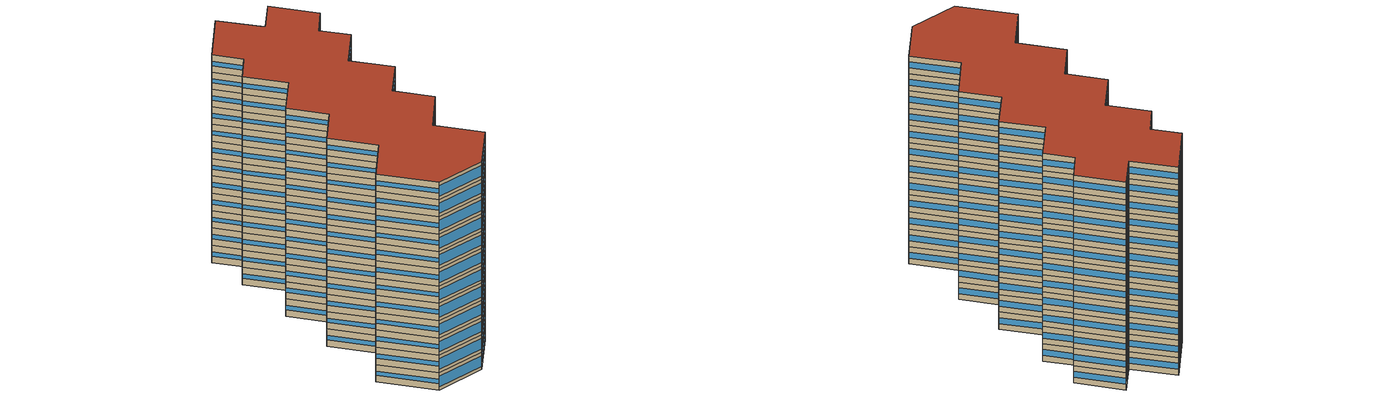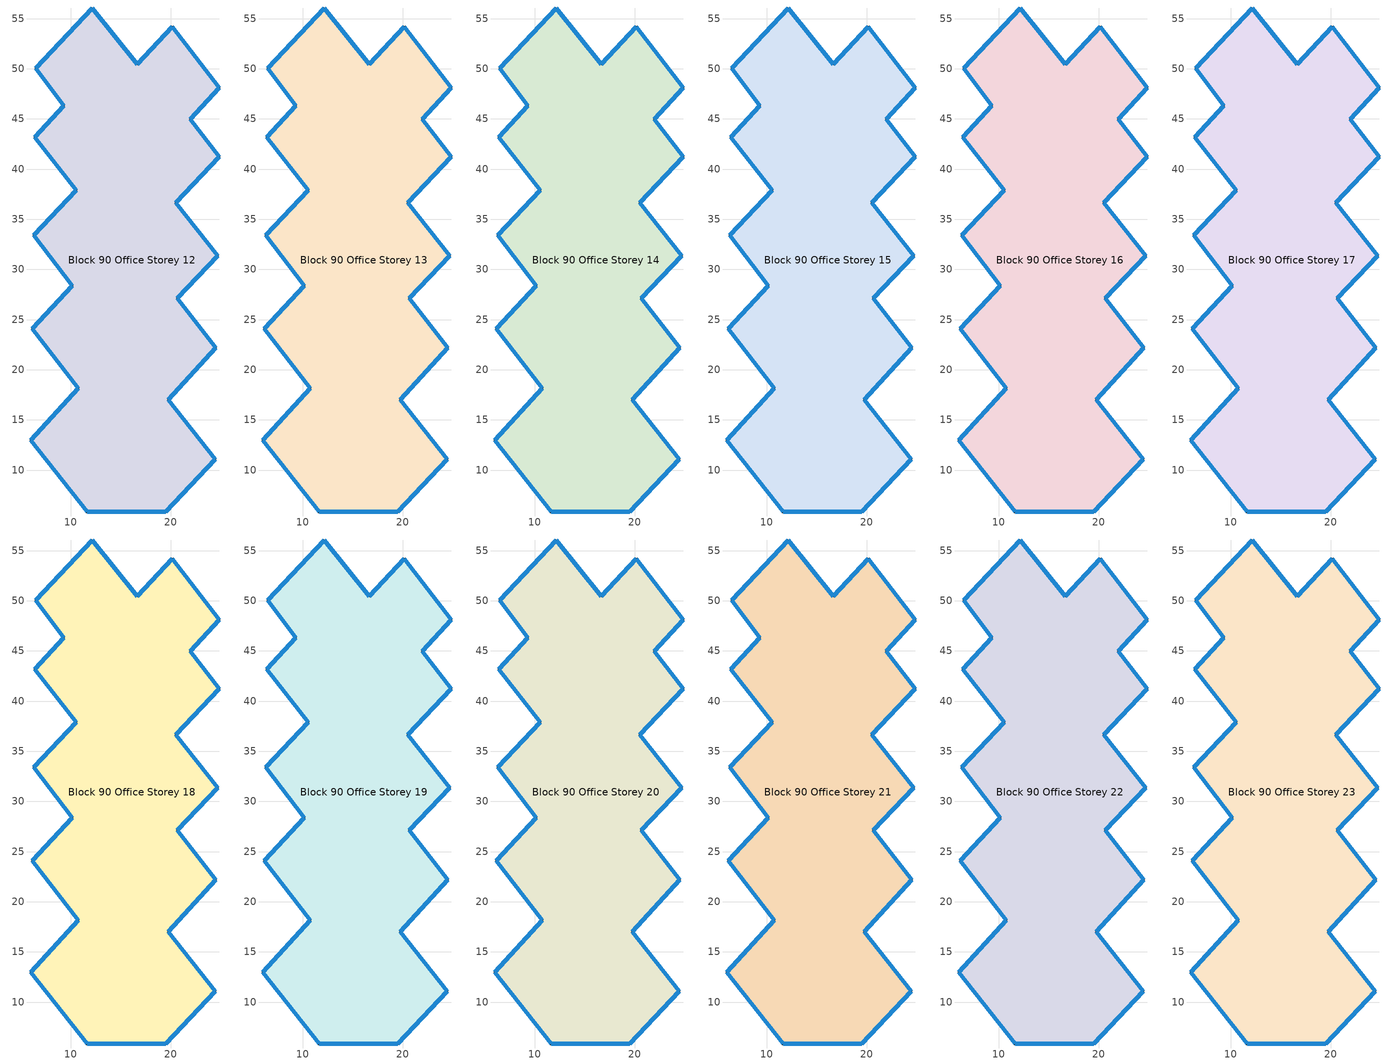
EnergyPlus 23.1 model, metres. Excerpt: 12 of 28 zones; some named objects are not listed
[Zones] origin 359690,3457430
Block 90 Office Storey 12
 floor outside (Project Floor): 20.12,54.17 24.8,48.12 21.9,44.94 24.81,41.24 20.46,36.64 24.67,31.38 20.62,27.11 24.46,22.18 19.72,17.03 24.4,11.09 19.48,5.84 11.66,5.83 6.04,13 10.78,18.15 6.19,24.09 10.15,28.36 6.32,33.4 10.57,37.89 6.45,43.15 9.35,46.33 6.54,50.02 12.14,56.05 16.64,50.44 z36
 wall outside (Project Wall): 6.54,50.02 9.35,46.33 6.45,43.15 10.57,37.89 6.32,33.4 10.15,28.36 6.19,24.09 10.78,18.15 6.04,13 11.66,5.83 19.48,5.84 24.4,11.09 19.72,17.03 24.46,22.18 20.62,27.11 24.67,31.38 20.46,36.64 24.81,41.24 21.9,44.94 24.8,48.12 20.12,54.17 16.64,50.44 12.14,56.05 6.54,50.02 z36:39
 window (Office_west_window_construction): 6.54,50.02 9.35,46.33 / 9.35,46.33 6.45,43.15 / 6.45,43.15 10.57,37.89 / 10.57,37.88 6.32,33.4 / 6.32,33.39 10.15,28.36 / 10.15,28.35 6.19,24.09 / 6.19,24.08 10.78,18.15 / 10.78,18.15 6.05,13 / 6.05,13 11.66,5.83 / 20.12,54.16 16.64,50.44 / 12.14,56.04 6.54,50.03 z37.12:37.88
 window (Office_south_window_construction): 11.67,5.83 19.47,5.84 z36.6:38.4
 window (Office_east_window_construction): 19.48,5.84 24.4,11.09 / 24.4,11.1 19.72,17.03 / 19.72,17.03 24.45,22.18 / 24.45,22.18 20.62,27.11 / 20.62,27.11 24.67,31.38 / 24.67,31.38 20.46,36.64 / 20.46,36.65 24.8,41.24 / 24.8,41.24 21.9,44.94 / 21.9,44.94 24.8,48.12 / 24.8,48.12 20.12,54.16 / 16.64,50.45 12.15,56.04 z36.98:38.02
 roof outside (Project Ceiling): 24.4,11.09 19.72,17.03 24.46,22.18 20.62,27.11 24.67,31.38 20.46,36.64 24.81,41.24 21.9,44.94 24.8,48.12 20.12,54.17 16.64,50.44 12.14,56.05 6.54,50.02 9.35,46.33 6.45,43.15 10.57,37.89 6.32,33.4 10.15,28.36 6.19,24.09 10.78,18.15 6.04,13 11.66,5.83 19.48,5.84 z39
Block 90 Office Storey 13
 floor outside (Project Floor): 20.12,54.17 24.8,48.12 21.9,44.94 24.81,41.24 20.46,36.64 24.67,31.38 20.62,27.11 24.46,22.18 19.72,17.03 24.4,11.09 19.48,5.84 11.66,5.83 6.04,13 10.78,18.15 6.19,24.09 10.15,28.36 6.32,33.4 10.57,37.89 6.45,43.15 9.35,46.33 6.54,50.02 12.14,56.05 16.64,50.44 z39
 wall outside (Project Wall): 6.54,50.02 9.35,46.33 6.45,43.15 10.57,37.89 6.32,33.4 10.15,28.36 6.19,24.09 10.78,18.15 6.04,13 11.66,5.83 19.48,5.84 24.4,11.09 19.72,17.03 24.46,22.18 20.62,27.11 24.67,31.38 20.46,36.64 24.81,41.24 21.9,44.94 24.8,48.12 20.12,54.17 16.64,50.44 12.14,56.05 6.54,50.02 z39:42
 window (Office_west_window_construction): 6.54,50.02 9.35,46.33 / 9.35,46.33 6.45,43.15 / 6.45,43.15 10.57,37.89 / 10.57,37.88 6.32,33.4 / 6.32,33.39 10.15,28.36 / 10.15,28.35 6.19,24.09 / 6.19,24.08 10.78,18.15 / 10.78,18.15 6.05,13 / 6.05,13 11.66,5.83 / 20.12,54.16 16.64,50.44 / 12.14,56.04 6.54,50.03 z40.12:40.88
 window (Office_south_window_construction): 11.67,5.83 19.47,5.84 z39.6:41.4
 window (Office_east_window_construction): 19.48,5.84 24.4,11.09 / 24.4,11.1 19.72,17.03 / 19.72,17.03 24.45,22.18 / 24.45,22.18 20.62,27.11 / 20.62,27.11 24.67,31.38 / 24.67,31.38 20.46,36.64 / 20.46,36.65 24.8,41.24 / 24.8,41.24 21.9,44.94 / 21.9,44.94 24.8,48.12 / 24.8,48.12 20.12,54.16 / 16.64,50.45 12.15,56.04 z39.98:41.02
 roof outside (Project Ceiling): 24.4,11.09 19.72,17.03 24.46,22.18 20.62,27.11 24.67,31.38 20.46,36.64 24.81,41.24 21.9,44.94 24.8,48.12 20.12,54.17 16.64,50.44 12.14,56.05 6.54,50.02 9.35,46.33 6.45,43.15 10.57,37.89 6.32,33.4 10.15,28.36 6.19,24.09 10.78,18.15 6.04,13 11.66,5.83 19.48,5.84 z42
Block 90 Office Storey 14
 floor outside (Project Floor): 20.12,54.17 24.8,48.12 21.9,44.94 24.81,41.24 20.46,36.64 24.67,31.38 20.62,27.11 24.46,22.18 19.72,17.03 24.4,11.09 19.48,5.84 11.66,5.83 6.04,13 10.78,18.15 6.19,24.09 10.15,28.36 6.32,33.4 10.57,37.89 6.45,43.15 9.35,46.33 6.54,50.02 12.14,56.05 16.64,50.44 z42
 wall outside (Project Wall): 6.54,50.02 9.35,46.33 6.45,43.15 10.57,37.89 6.32,33.4 10.15,28.36 6.19,24.09 10.78,18.15 6.04,13 11.66,5.83 19.48,5.84 24.4,11.09 19.72,17.03 24.46,22.18 20.62,27.11 24.67,31.38 20.46,36.64 24.81,41.24 21.9,44.94 24.8,48.12 20.12,54.17 16.64,50.44 12.14,56.05 6.54,50.02 z42:45
 window (Office_west_window_construction): 6.54,50.02 9.35,46.33 / 9.35,46.33 6.45,43.15 / 6.45,43.15 10.57,37.89 / 10.57,37.88 6.32,33.4 / 6.32,33.39 10.15,28.36 / 10.15,28.35 6.19,24.09 / 6.19,24.08 10.78,18.15 / 10.78,18.15 6.05,13 / 6.05,13 11.66,5.83 / 20.12,54.16 16.64,50.44 / 12.14,56.04 6.54,50.03 z43.12:43.88
 window (Office_south_window_construction): 11.67,5.83 19.47,5.84 z42.6:44.4
 window (Office_east_window_construction): 19.48,5.84 24.4,11.09 / 24.4,11.1 19.72,17.03 / 19.72,17.03 24.45,22.18 / 24.45,22.18 20.62,27.11 / 20.62,27.11 24.67,31.38 / 24.67,31.38 20.46,36.64 / 20.46,36.65 24.8,41.24 / 24.8,41.24 21.9,44.94 / 21.9,44.94 24.8,48.12 / 24.8,48.12 20.12,54.16 / 16.64,50.45 12.15,56.04 z42.98:44.02
 roof outside (Project Ceiling): 24.4,11.09 19.72,17.03 24.46,22.18 20.62,27.11 24.67,31.38 20.46,36.64 24.81,41.24 21.9,44.94 24.8,48.12 20.12,54.17 16.64,50.44 12.14,56.05 6.54,50.02 9.35,46.33 6.45,43.15 10.57,37.89 6.32,33.4 10.15,28.36 6.19,24.09 10.78,18.15 6.04,13 11.66,5.83 19.48,5.84 z45
Block 90 Office Storey 15
 floor outside (Project Floor): 20.12,54.17 24.8,48.12 21.9,44.94 24.81,41.24 20.46,36.64 24.67,31.38 20.62,27.11 24.46,22.18 19.72,17.03 24.4,11.09 19.48,5.84 11.66,5.83 6.04,13 10.78,18.15 6.19,24.09 10.15,28.36 6.32,33.4 10.57,37.89 6.45,43.15 9.35,46.33 6.54,50.02 12.14,56.05 16.64,50.44 z45
 wall outside (Project Wall): 6.54,50.02 9.35,46.33 6.45,43.15 10.57,37.89 6.32,33.4 10.15,28.36 6.19,24.09 10.78,18.15 6.04,13 11.66,5.83 19.48,5.84 24.4,11.09 19.72,17.03 24.46,22.18 20.62,27.11 24.67,31.38 20.46,36.64 24.81,41.24 21.9,44.94 24.8,48.12 20.12,54.17 16.64,50.44 12.14,56.05 6.54,50.02 z45:48
 window (Office_west_window_construction): 6.54,50.02 9.35,46.33 / 9.35,46.33 6.45,43.15 / 6.45,43.15 10.57,37.89 / 10.57,37.88 6.32,33.4 / 6.32,33.39 10.15,28.36 / 10.15,28.35 6.19,24.09 / 6.19,24.08 10.78,18.15 / 10.78,18.15 6.05,13 / 6.05,13 11.66,5.83 / 20.12,54.16 16.64,50.44 / 12.14,56.04 6.54,50.03 z46.12:46.88
 window (Office_south_window_construction): 11.67,5.83 19.47,5.84 z45.6:47.4
 window (Office_east_window_construction): 19.48,5.84 24.4,11.09 / 24.4,11.1 19.72,17.03 / 19.72,17.03 24.45,22.18 / 24.45,22.18 20.62,27.11 / 20.62,27.11 24.67,31.38 / 24.67,31.38 20.46,36.64 / 20.46,36.65 24.8,41.24 / 24.8,41.24 21.9,44.94 / 21.9,44.94 24.8,48.12 / 24.8,48.12 20.12,54.16 / 16.64,50.45 12.15,56.04 z45.98:47.02
 roof outside (Project Ceiling): 24.4,11.09 19.72,17.03 24.46,22.18 20.62,27.11 24.67,31.38 20.46,36.64 24.81,41.24 21.9,44.94 24.8,48.12 20.12,54.17 16.64,50.44 12.14,56.05 6.54,50.02 9.35,46.33 6.45,43.15 10.57,37.89 6.32,33.4 10.15,28.36 6.19,24.09 10.78,18.15 6.04,13 11.66,5.83 19.48,5.84 z48
Block 90 Office Storey 16
 floor outside (Project Floor): 20.12,54.17 24.8,48.12 21.9,44.94 24.81,41.24 20.46,36.64 24.67,31.38 20.62,27.11 24.46,22.18 19.72,17.03 24.4,11.09 19.48,5.84 11.66,5.83 6.04,13 10.78,18.15 6.19,24.09 10.15,28.36 6.32,33.4 10.57,37.89 6.45,43.15 9.35,46.33 6.54,50.02 12.14,56.05 16.64,50.44 z48
 wall outside (Project Wall): 6.54,50.02 9.35,46.33 6.45,43.15 10.57,37.89 6.32,33.4 10.15,28.36 6.19,24.09 10.78,18.15 6.04,13 11.66,5.83 19.48,5.84 24.4,11.09 19.72,17.03 24.46,22.18 20.62,27.11 24.67,31.38 20.46,36.64 24.81,41.24 21.9,44.94 24.8,48.12 20.12,54.17 16.64,50.44 12.14,56.05 6.54,50.02 z48:51
 window (Office_west_window_construction): 6.54,50.02 9.35,46.33 / 9.35,46.33 6.45,43.15 / 6.45,43.15 10.57,37.89 / 10.57,37.88 6.32,33.4 / 6.32,33.39 10.15,28.36 / 10.15,28.35 6.19,24.09 / 6.19,24.08 10.78,18.15 / 10.78,18.15 6.05,13 / 6.05,13 11.66,5.83 / 20.12,54.16 16.64,50.44 / 12.14,56.04 6.54,50.03 z49.12:49.88
 window (Office_south_window_construction): 11.67,5.83 19.47,5.84 z48.6:50.4
 window (Office_east_window_construction): 19.48,5.84 24.4,11.09 / 24.4,11.1 19.72,17.03 / 19.72,17.03 24.45,22.18 / 24.45,22.18 20.62,27.11 / 20.62,27.11 24.67,31.38 / 24.67,31.38 20.46,36.64 / 20.46,36.65 24.8,41.24 / 24.8,41.24 21.9,44.94 / 21.9,44.94 24.8,48.12 / 24.8,48.12 20.12,54.16 / 16.64,50.45 12.15,56.04 z48.98:50.02
 roof outside (Project Ceiling): 24.4,11.09 19.72,17.03 24.46,22.18 20.62,27.11 24.67,31.38 20.46,36.64 24.81,41.24 21.9,44.94 24.8,48.12 20.12,54.17 16.64,50.44 12.14,56.05 6.54,50.02 9.35,46.33 6.45,43.15 10.57,37.89 6.32,33.4 10.15,28.36 6.19,24.09 10.78,18.15 6.04,13 11.66,5.83 19.48,5.84 z51
Block 90 Office Storey 17
 floor outside (Project Floor): 20.12,54.17 24.8,48.12 21.9,44.94 24.81,41.24 20.46,36.64 24.67,31.38 20.62,27.11 24.46,22.18 19.72,17.03 24.4,11.09 19.48,5.84 11.66,5.83 6.04,13 10.78,18.15 6.19,24.09 10.15,28.36 6.32,33.4 10.57,37.89 6.45,43.15 9.35,46.33 6.54,50.02 12.14,56.05 16.64,50.44 z51
 wall outside (Project Wall): 6.54,50.02 9.35,46.33 6.45,43.15 10.57,37.89 6.32,33.4 10.15,28.36 6.19,24.09 10.78,18.15 6.04,13 11.66,5.83 19.48,5.84 24.4,11.09 19.72,17.03 24.46,22.18 20.62,27.11 24.67,31.38 20.46,36.64 24.81,41.24 21.9,44.94 24.8,48.12 20.12,54.17 16.64,50.44 12.14,56.05 6.54,50.02 z51:54
 window (Office_west_window_construction): 6.54,50.02 9.35,46.33 / 9.35,46.33 6.45,43.15 / 6.45,43.15 10.57,37.89 / 10.57,37.88 6.32,33.4 / 6.32,33.39 10.15,28.36 / 10.15,28.35 6.19,24.09 / 6.19,24.08 10.78,18.15 / 10.78,18.15 6.05,13 / 6.05,13 11.66,5.83 / 20.12,54.16 16.64,50.44 / 12.14,56.04 6.54,50.03 z52.12:52.88
 window (Office_south_window_construction): 11.67,5.83 19.47,5.84 z51.6:53.4
 window (Office_east_window_construction): 19.48,5.84 24.4,11.09 / 24.4,11.1 19.72,17.03 / 19.72,17.03 24.45,22.18 / 24.45,22.18 20.62,27.11 / 20.62,27.11 24.67,31.38 / 24.67,31.38 20.46,36.64 / 20.46,36.65 24.8,41.24 / 24.8,41.24 21.9,44.94 / 21.9,44.94 24.8,48.12 / 24.8,48.12 20.12,54.16 / 16.64,50.45 12.15,56.04 z51.98:53.02
 roof outside (Project Ceiling): 24.4,11.09 19.72,17.03 24.46,22.18 20.62,27.11 24.67,31.38 20.46,36.64 24.81,41.24 21.9,44.94 24.8,48.12 20.12,54.17 16.64,50.44 12.14,56.05 6.54,50.02 9.35,46.33 6.45,43.15 10.57,37.89 6.32,33.4 10.15,28.36 6.19,24.09 10.78,18.15 6.04,13 11.66,5.83 19.48,5.84 z54
Block 90 Office Storey 18
 floor outside (Project Floor): 20.12,54.17 24.8,48.12 21.9,44.94 24.81,41.24 20.46,36.64 24.67,31.38 20.62,27.11 24.46,22.18 19.72,17.03 24.4,11.09 19.48,5.84 11.66,5.83 6.04,13 10.78,18.15 6.19,24.09 10.15,28.36 6.32,33.4 10.57,37.89 6.45,43.15 9.35,46.33 6.54,50.02 12.14,56.05 16.64,50.44 z54
 wall outside (Project Wall): 6.54,50.02 9.35,46.33 6.45,43.15 10.57,37.89 6.32,33.4 10.15,28.36 6.19,24.09 10.78,18.15 6.04,13 11.66,5.83 19.48,5.84 24.4,11.09 19.72,17.03 24.46,22.18 20.62,27.11 24.67,31.38 20.46,36.64 24.81,41.24 21.9,44.94 24.8,48.12 20.12,54.17 16.64,50.44 12.14,56.05 6.54,50.02 z54:57
 window (Office_west_window_construction): 6.54,50.02 9.35,46.33 / 9.35,46.33 6.45,43.15 / 6.45,43.15 10.57,37.89 / 10.57,37.88 6.32,33.4 / 6.32,33.39 10.15,28.36 / 10.15,28.35 6.19,24.09 / 6.19,24.08 10.78,18.15 / 10.78,18.15 6.05,13 / 6.05,13 11.66,5.83 / 20.12,54.16 16.64,50.44 / 12.14,56.04 6.54,50.03 z55.12:55.88
 window (Office_south_window_construction): 11.67,5.83 19.47,5.84 z54.6:56.4
 window (Office_east_window_construction): 19.48,5.84 24.4,11.09 / 24.4,11.1 19.72,17.03 / 19.72,17.03 24.45,22.18 / 24.45,22.18 20.62,27.11 / 20.62,27.11 24.67,31.38 / 24.67,31.38 20.46,36.64 / 20.46,36.65 24.8,41.24 / 24.8,41.24 21.9,44.94 / 21.9,44.94 24.8,48.12 / 24.8,48.12 20.12,54.16 / 16.64,50.45 12.15,56.04 z54.98:56.02
 roof outside (Project Ceiling): 24.4,11.09 19.72,17.03 24.46,22.18 20.62,27.11 24.67,31.38 20.46,36.64 24.81,41.24 21.9,44.94 24.8,48.12 20.12,54.17 16.64,50.44 12.14,56.05 6.54,50.02 9.35,46.33 6.45,43.15 10.57,37.89 6.32,33.4 10.15,28.36 6.19,24.09 10.78,18.15 6.04,13 11.66,5.83 19.48,5.84 z57
Block 90 Office Storey 19
 floor outside (Project Floor): 20.12,54.17 24.8,48.12 21.9,44.94 24.81,41.24 20.46,36.64 24.67,31.38 20.62,27.11 24.46,22.18 19.72,17.03 24.4,11.09 19.48,5.84 11.66,5.83 6.04,13 10.78,18.15 6.19,24.09 10.15,28.36 6.32,33.4 10.57,37.89 6.45,43.15 9.35,46.33 6.54,50.02 12.14,56.05 16.64,50.44 z57
 wall outside (Project Wall): 6.54,50.02 9.35,46.33 6.45,43.15 10.57,37.89 6.32,33.4 10.15,28.36 6.19,24.09 10.78,18.15 6.04,13 11.66,5.83 19.48,5.84 24.4,11.09 19.72,17.03 24.46,22.18 20.62,27.11 24.67,31.38 20.46,36.64 24.81,41.24 21.9,44.94 24.8,48.12 20.12,54.17 16.64,50.44 12.14,56.05 6.54,50.02 z57:60
 window (Office_west_window_construction): 6.54,50.02 9.35,46.33 / 9.35,46.33 6.45,43.15 / 6.45,43.15 10.57,37.89 / 10.57,37.88 6.32,33.4 / 6.32,33.39 10.15,28.36 / 10.15,28.35 6.19,24.09 / 6.19,24.08 10.78,18.15 / 10.78,18.15 6.05,13 / 6.05,13 11.66,5.83 / 20.12,54.16 16.64,50.44 / 12.14,56.04 6.54,50.03 z58.12:58.88
 window (Office_south_window_construction): 11.67,5.83 19.47,5.84 z57.6:59.4
 window (Office_east_window_construction): 19.48,5.84 24.4,11.09 / 24.4,11.1 19.72,17.03 / 19.72,17.03 24.45,22.18 / 24.45,22.18 20.62,27.11 / 20.62,27.11 24.67,31.38 / 24.67,31.38 20.46,36.64 / 20.46,36.65 24.8,41.24 / 24.8,41.24 21.9,44.94 / 21.9,44.94 24.8,48.12 / 24.8,48.12 20.12,54.16 / 16.64,50.45 12.15,56.04 z57.98:59.02
 roof outside (Project Ceiling): 24.4,11.09 19.72,17.03 24.46,22.18 20.62,27.11 24.67,31.38 20.46,36.64 24.81,41.24 21.9,44.94 24.8,48.12 20.12,54.17 16.64,50.44 12.14,56.05 6.54,50.02 9.35,46.33 6.45,43.15 10.57,37.89 6.32,33.4 10.15,28.36 6.19,24.09 10.78,18.15 6.04,13 11.66,5.83 19.48,5.84 z60
Block 90 Office Storey 20
 floor outside (Project Floor): 20.12,54.17 24.8,48.12 21.9,44.94 24.81,41.24 20.46,36.64 24.67,31.38 20.62,27.11 24.46,22.18 19.72,17.03 24.4,11.09 19.48,5.84 11.66,5.83 6.04,13 10.78,18.15 6.19,24.09 10.15,28.36 6.32,33.4 10.57,37.89 6.45,43.15 9.35,46.33 6.54,50.02 12.14,56.05 16.64,50.44 z60
 wall outside (Project Wall): 6.54,50.02 9.35,46.33 6.45,43.15 10.57,37.89 6.32,33.4 10.15,28.36 6.19,24.09 10.78,18.15 6.04,13 11.66,5.83 19.48,5.84 24.4,11.09 19.72,17.03 24.46,22.18 20.62,27.11 24.67,31.38 20.46,36.64 24.81,41.24 21.9,44.94 24.8,48.12 20.12,54.17 16.64,50.44 12.14,56.05 6.54,50.02 z60:63
 window (Office_west_window_construction): 6.54,50.02 9.35,46.33 / 9.35,46.33 6.45,43.15 / 6.45,43.15 10.57,37.89 / 10.57,37.88 6.32,33.4 / 6.32,33.39 10.15,28.36 / 10.15,28.35 6.19,24.09 / 6.19,24.08 10.78,18.15 / 10.78,18.15 6.05,13 / 6.05,13 11.66,5.83 / 20.12,54.16 16.64,50.44 / 12.14,56.04 6.54,50.03 z61.12:61.88
 window (Office_south_window_construction): 11.67,5.83 19.47,5.84 z60.6:62.4
 window (Office_east_window_construction): 19.48,5.84 24.4,11.09 / 24.4,11.1 19.72,17.03 / 19.72,17.03 24.45,22.18 / 24.45,22.18 20.62,27.11 / 20.62,27.11 24.67,31.38 / 24.67,31.38 20.46,36.64 / 20.46,36.65 24.8,41.24 / 24.8,41.24 21.9,44.94 / 21.9,44.94 24.8,48.12 / 24.8,48.12 20.12,54.16 / 16.64,50.45 12.15,56.04 z60.98:62.02
 roof outside (Project Ceiling): 24.4,11.09 19.72,17.03 24.46,22.18 20.62,27.11 24.67,31.38 20.46,36.64 24.81,41.24 21.9,44.94 24.8,48.12 20.12,54.17 16.64,50.44 12.14,56.05 6.54,50.02 9.35,46.33 6.45,43.15 10.57,37.89 6.32,33.4 10.15,28.36 6.19,24.09 10.78,18.15 6.04,13 11.66,5.83 19.48,5.84 z63
Block 90 Office Storey 21
 floor outside (Project Floor): 20.12,54.17 24.8,48.12 21.9,44.94 24.81,41.24 20.46,36.64 24.67,31.38 20.62,27.11 24.46,22.18 19.72,17.03 24.4,11.09 19.48,5.84 11.66,5.83 6.04,13 10.78,18.15 6.19,24.09 10.15,28.36 6.32,33.4 10.57,37.89 6.45,43.15 9.35,46.33 6.54,50.02 12.14,56.05 16.64,50.44 z63
 wall outside (Project Wall): 6.54,50.02 9.35,46.33 6.45,43.15 10.57,37.89 6.32,33.4 10.15,28.36 6.19,24.09 10.78,18.15 6.04,13 11.66,5.83 19.48,5.84 24.4,11.09 19.72,17.03 24.46,22.18 20.62,27.11 24.67,31.38 20.46,36.64 24.81,41.24 21.9,44.94 24.8,48.12 20.12,54.17 16.64,50.44 12.14,56.05 6.54,50.02 z63:66
 window (Office_west_window_construction): 6.54,50.02 9.35,46.33 / 9.35,46.33 6.45,43.15 / 6.45,43.15 10.57,37.89 / 10.57,37.88 6.32,33.4 / 6.32,33.39 10.15,28.36 / 10.15,28.35 6.19,24.09 / 6.19,24.08 10.78,18.15 / 10.78,18.15 6.05,13 / 6.05,13 11.66,5.83 / 20.12,54.16 16.64,50.44 / 12.14,56.04 6.54,50.03 z64.12:64.88
 window (Office_south_window_construction): 11.67,5.83 19.47,5.84 z63.6:65.4
 window (Office_east_window_construction): 19.48,5.84 24.4,11.09 / 24.4,11.1 19.72,17.03 / 19.72,17.03 24.45,22.18 / 24.45,22.18 20.62,27.11 / 20.62,27.11 24.67,31.38 / 24.67,31.38 20.46,36.64 / 20.46,36.65 24.8,41.24 / 24.8,41.24 21.9,44.94 / 21.9,44.94 24.8,48.12 / 24.8,48.12 20.12,54.16 / 16.64,50.45 12.15,56.04 z63.98:65.03
 roof outside (Project Ceiling): 24.4,11.09 19.72,17.03 24.46,22.18 20.62,27.11 24.67,31.38 20.46,36.64 24.81,41.24 21.9,44.94 24.8,48.12 20.12,54.17 16.64,50.44 12.14,56.05 6.54,50.02 9.35,46.33 6.45,43.15 10.57,37.89 6.32,33.4 10.15,28.36 6.19,24.09 10.78,18.15 6.04,13 11.66,5.83 19.48,5.84 z66
Block 90 Office Storey 22
 floor outside (Project Floor): 20.12,54.17 24.8,48.12 21.9,44.94 24.81,41.24 20.46,36.64 24.67,31.38 20.62,27.11 24.46,22.18 19.72,17.03 24.4,11.09 19.48,5.84 11.66,5.83 6.04,13 10.78,18.15 6.19,24.09 10.15,28.36 6.32,33.4 10.57,37.89 6.45,43.15 9.35,46.33 6.54,50.02 12.14,56.05 16.64,50.44 z66
 wall outside (Project Wall): 6.54,50.02 9.35,46.33 6.45,43.15 10.57,37.89 6.32,33.4 10.15,28.36 6.19,24.09 10.78,18.15 6.04,13 11.66,5.83 19.48,5.84 24.4,11.09 19.72,17.03 24.46,22.18 20.62,27.11 24.67,31.38 20.46,36.64 24.81,41.24 21.9,44.94 24.8,48.12 20.12,54.17 16.64,50.44 12.14,56.05 6.54,50.02 z66:69
 window (Office_west_window_construction): 6.54,50.02 9.35,46.33 / 9.35,46.33 6.45,43.15 / 6.45,43.15 10.57,37.89 / 10.57,37.88 6.32,33.4 / 6.32,33.39 10.15,28.36 / 10.15,28.35 6.19,24.09 / 6.19,24.08 10.78,18.15 / 10.78,18.15 6.05,13 / 6.05,13 11.66,5.83 / 20.12,54.16 16.64,50.44 / 12.14,56.04 6.54,50.03 z67.12:67.88
 window (Office_south_window_construction): 11.67,5.83 19.47,5.84 z66.6:68.4
 window (Office_east_window_construction): 19.48,5.84 24.4,11.09 / 24.4,11.1 19.72,17.03 / 19.72,17.03 24.45,22.18 / 24.45,22.18 20.62,27.11 / 20.62,27.11 24.67,31.38 / 24.67,31.38 20.46,36.64 / 20.46,36.65 24.8,41.24 / 24.8,41.24 21.9,44.94 / 21.9,44.94 24.8,48.12 / 24.8,48.12 20.12,54.16 / 16.64,50.45 12.15,56.04 z66.97:68.03
 roof outside (Project Ceiling): 24.4,11.09 19.72,17.03 24.46,22.18 20.62,27.11 24.67,31.38 20.46,36.64 24.81,41.24 21.9,44.94 24.8,48.12 20.12,54.17 16.64,50.44 12.14,56.05 6.54,50.02 9.35,46.33 6.45,43.15 10.57,37.89 6.32,33.4 10.15,28.36 6.19,24.09 10.78,18.15 6.04,13 11.66,5.83 19.48,5.84 z69
Block 90 Office Storey 23
 floor outside (Project Floor): 20.12,54.17 24.8,48.12 21.9,44.94 24.81,41.24 20.46,36.64 24.67,31.38 20.62,27.11 24.46,22.18 19.72,17.03 24.4,11.09 19.48,5.84 11.66,5.83 6.04,13 10.78,18.15 6.19,24.09 10.15,28.36 6.32,33.4 10.57,37.89 6.45,43.15 9.35,46.33 6.54,50.02 12.14,56.05 16.64,50.44 z69
 wall outside (Project Wall): 6.54,50.02 9.35,46.33 6.45,43.15 10.57,37.89 6.32,33.4 10.15,28.36 6.19,24.09 10.78,18.15 6.04,13 11.66,5.83 19.48,5.84 24.4,11.09 19.72,17.03 24.46,22.18 20.62,27.11 24.67,31.38 20.46,36.64 24.81,41.24 21.9,44.94 24.8,48.12 20.12,54.17 16.64,50.44 12.14,56.05 6.54,50.02 z69:72
 window (Office_west_window_construction): 6.54,50.02 9.35,46.33 / 9.35,46.33 6.45,43.15 / 6.45,43.15 10.57,37.89 / 10.57,37.88 6.32,33.4 / 6.32,33.39 10.15,28.36 / 10.15,28.35 6.19,24.09 / 6.19,24.08 10.78,18.15 / 10.78,18.15 6.05,13 / 6.05,13 11.66,5.83 / 20.12,54.16 16.64,50.44 / 12.14,56.04 6.54,50.03 z70.12:70.88
 window (Office_south_window_construction): 11.67,5.83 19.47,5.84 z69.6:71.4
 window (Office_east_window_construction): 19.48,5.84 24.4,11.09 / 24.4,11.1 19.72,17.03 / 19.72,17.03 24.45,22.18 / 24.45,22.18 20.62,27.11 / 20.62,27.11 24.67,31.38 / 24.67,31.38 20.46,36.64 / 20.46,36.65 24.8,41.24 / 24.8,41.24 21.9,44.94 / 21.9,44.94 24.8,48.12 / 24.8,48.12 20.12,54.16 / 16.64,50.45 12.15,56.04 z69.97:71.03
 roof outside (Project Ceiling): 24.4,11.09 19.72,17.03 24.46,22.18 20.62,27.11 24.67,31.38 20.46,36.64 24.81,41.24 21.9,44.94 24.8,48.12 20.12,54.17 16.64,50.44 12.14,56.05 6.54,50.02 9.35,46.33 6.45,43.15 10.57,37.89 6.32,33.4 10.15,28.36 6.19,24.09 10.78,18.15 6.04,13 11.66,5.83 19.48,5.84 z72
[Building]
Building_1: North Axis=0; Terrain=City; Loads Convergence Tolerance Value=0.04; Temperature Convergence Tolerance Value=0.4; Solar Distribution=FullExterior; Maximum Number of Warmup Days=25; Minimum Number of Warmup Days=6
[Site:Location]
CHN Design_Conditions: Latitude=30; Longitude=114; Time Zone=8; Elevation=12
[SIZINGPERIOD:DESIGNDAY] Day of Month=21; DryBulb Temperature Range Modifier Type=DefaultMultipliers; Humidity Condition Type=Wetbulb; Barometric Pressure=101181; Rain Indicator=No; Snow Indicator=No; Daylight Saving Time Indicator=No; Sky Clearness=0; Begin Environment Reset Mode=FullResetAtBeginEnvironment
Name | Month | Day Type | Maximum DryBulb Temperature | Daily DryBulb Temperature Range | Wetbulb or DewPoint at Maximum DryBulb | Wind Speed | Wind Direction | Solar Model Indicator | ASHRAE Clear Sky Optical Depth for Beam Irradiance taub | ASHRAE Clear Sky Optical Depth for Diffuse Irradiance taud
Ann Htg 99.6% Condns DB | 1 | WinterDesignDay | -10 | 0 | -4.8 | 1 | 340 | ASHRAEClearSky | 0 | 0
Ann Clg .4% Condns DB=>MWB | 7 | SummerDesignDay | 40 | 6.6 | 27.1 | 3.5 | 220 | ASHRAETau | 0.781 | 1.413
[MATERIAL]
DefaultMaterial: Roughness=Rough; Thickness=0.1; Conductivity=0.1; Density=1000; Specific Heat=1000; Thermal Absorptance=0.9; Solar Absorptance=0.7; Visible Absorptance=0.7
[WINDOWMATERIAL:SIMPLEGLAZINGSYSTEM] UFactor=1.6; Solar Heat Gain Coefficient=0.3; Visible Transmittance=0.6
Office_east_window; Office_south_window; Office_west_window
[CONSTRUCTION]
Project Wall; Project Floor; Project Ceiling: DefaultMaterial
Office_east_window_construction: Office_east_window
Office_south_window_construction: Office_south_window
Office_west_window_construction: Office_west_window
[SPACE] Ceiling Height=autocalculate; Volume=autocalculate; Floor Area=autocalculate; Space Type=Office
Name | Zone
Block 90 Office Storey 12_space | Block 90 Office Storey 12
Block 90 Office Storey 13_space | Block 90 Office Storey 13
Block 90 Office Storey 14_space | Block 90 Office Storey 14
Block 90 Office Storey 15_space | Block 90 Office Storey 15
Block 90 Office Storey 16_space | Block 90 Office Storey 16
Block 90 Office Storey 17_space | Block 90 Office Storey 17
Block 90 Office Storey 18_space | Block 90 Office Storey 18
Block 90 Office Storey 19_space | Block 90 Office Storey 19
Block 90 Office Storey 20_space | Block 90 Office Storey 20
Block 90 Office Storey 21_space | Block 90 Office Storey 21
Block 90 Office Storey 22_space | Block 90 Office Storey 22
Block 90 Office Storey 23_space | Block 90 Office Storey 23
[SPACELIST]
Office: Block 90 Office Storey 0_space, Block 90 Office Storey 1_space, Block 90 Office Storey 2_space, Block 90 Office Storey 3_space, Block 90 Office Storey 4_space, Block 90 Office Storey 5_space, Block 90 Office Storey 6_space, Block 90 Office Storey 7_space, Block 90 Office Storey 8_space, Block 90 Office Storey 9_space, Block 90 Office Storey 10_space, Block 90 Office Storey 11_space, Block 90 Office Storey 12_space, Block 90 Office Storey 13_space, Block 90 Office Storey 14_space, Block 90 Office Storey 15_space, Block 90 Office Storey 16_space, Block 90 Office Storey 17_space, Block 90 Office Storey 18_space, Block 90 Office Storey 19_space, Block 90 Office Storey 20_space, Block 90 Office Storey 21_space, Block 90 Office Storey 22_space, Block 90 Office Storey 23_space, Block 90 Office Storey 24_space, Block 90 Office Storey 25_space, Block 90 Office Storey 26_space, Block 90 Office Storey 27_space
[ZONE] Type=1; Multiplier=1; Ceiling Height=autocalculate; Volume=autocalculate; Floor Area=autocalculate; Part of Total Floor Area=Yes
Block 90 Office Storey 12; Block 90 Office Storey 13; Block 90 Office Storey 14; Block 90 Office Storey 15; Block 90 Office Storey 16; Block 90 Office Storey 17; Block 90 Office Storey 18; Block 90 Office Storey 19; Block 90 Office Storey 20; Block 90 Office Storey 21; Block 90 Office Storey 22; Block 90 Office Storey 23
[PEOPLE]
People_for_office: Zone or ZoneList or Space or SpaceList=Office; Number of People Schedule=SeasonalSchedule_Schedule_office_people; Number of People Calculation Method=People/Area; People per Floor Area=0.1; Fraction Radiant=0.3; Sensible Heat Fraction=autocalculate; Activity Level Schedule=SeasonalSchedule_Schedule_office_activity; Carbon Dioxide Generation Rate=3.82e-08; Enable ASHRAE 55 Comfort Warnings=No; Mean Radiant Temperature Calculation Type=ZoneAveraged; Clothing Insulation Calculation Method=ClothingInsulationSchedule; Cold Stress Temperature Threshold=15.56; Heat Stress Temperature Threshold=30
[LIGHTS]
Light_for_office: Zone or ZoneList or Space or SpaceList=Office; Schedule=SeasonalSchedule_office_lighting; Design Level Calculation Method=Watts/Area; Watts per Zone Floor Area=8; Return Air Fraction=0; Fraction Radiant=0.32; Fraction Visible=0.25; Fraction Replaceable=1; EndUse Subcategory=General; Return Air Fraction Calculated from Plenum Temperature=No; Return Air Fraction Function of Plenum Temperature Coefficient 1=0; Return Air Fraction Function of Plenum Temperature Coefficient 2=0
[ELECTRICEQUIPMENT]
Equipment_for_office: Zone or ZoneList or Space or SpaceList=Office; Schedule=SeasonalSchedule_Schedule_office_equipment; Design Level Calculation Method=Watts/Area; Watts per Zone Floor Area=15; Fraction Latent=0; Fraction Radiant=0; Fraction Lost=0; EndUse Subcategory=Electric Equipment
[DAYLIGHTING:CONTROLS] Illuminance Setpoint at Reference Point 1=300
Name | Zone or Space | Glare Calculation Daylighting Reference Point | Daylighting Reference Point 1
Dlight_Block 90 Office Storey 12 | Block 90 Office Storey 12 | Rpoint_Block 90 Office Storey 12 | Rpoint_Block 90 Office Storey 12
Dlight_Block 90 Office Storey 13 | Block 90 Office Storey 13 | Rpoint_Block 90 Office Storey 13 | Rpoint_Block 90 Office Storey 13
Dlight_Block 90 Office Storey 14 | Block 90 Office Storey 14 | Rpoint_Block 90 Office Storey 14 | Rpoint_Block 90 Office Storey 14
Dlight_Block 90 Office Storey 15 | Block 90 Office Storey 15 | Rpoint_Block 90 Office Storey 15 | Rpoint_Block 90 Office Storey 15
Dlight_Block 90 Office Storey 16 | Block 90 Office Storey 16 | Rpoint_Block 90 Office Storey 16 | Rpoint_Block 90 Office Storey 16
Dlight_Block 90 Office Storey 17 | Block 90 Office Storey 17 | Rpoint_Block 90 Office Storey 17 | Rpoint_Block 90 Office Storey 17
Dlight_Block 90 Office Storey 18 | Block 90 Office Storey 18 | Rpoint_Block 90 Office Storey 18 | Rpoint_Block 90 Office Storey 18
Dlight_Block 90 Office Storey 19 | Block 90 Office Storey 19 | Rpoint_Block 90 Office Storey 19 | Rpoint_Block 90 Office Storey 19
Dlight_Block 90 Office Storey 20 | Block 90 Office Storey 20 | Rpoint_Block 90 Office Storey 20 | Rpoint_Block 90 Office Storey 20
Dlight_Block 90 Office Storey 21 | Block 90 Office Storey 21 | Rpoint_Block 90 Office Storey 21 | Rpoint_Block 90 Office Storey 21
Dlight_Block 90 Office Storey 22 | Block 90 Office Storey 22 | Rpoint_Block 90 Office Storey 22 | Rpoint_Block 90 Office Storey 22
Dlight_Block 90 Office Storey 23 | Block 90 Office Storey 23 | Rpoint_Block 90 Office Storey 23 | Rpoint_Block 90 Office Storey 23
[HVACTEMPLATE:ZONE:IDEALLOADSAIRSYSTEM] Template Thermostat=Thermostat_for_office; Maximum Heating Supply Air Temperature=50; Minimum Cooling Supply Air Temperature=13; Maximum Heating Supply Air Humidity Ratio=0.0156; Minimum Cooling Supply Air Humidity Ratio=0.0077; Heating Limit=NoLimit; Cooling Limit=NoLimit; Dehumidification Control Type=ConstantSensibleHeatRatio; Cooling Sensible Heat Ratio=0.7; Dehumidification Setpoint=60; Humidification Control Type=None; Humidification Setpoint=30; Outdoor Air Method=DetailedSpecification; Outdoor Air Flow Rate per Person=0.00944; Outdoor Air Flow Rate per Zone Floor Area=0; Outdoor Air Flow Rate per Zone=0; Design Specification Outdoor Air Object=Ventilation_for_office; Demand Controlled Ventilation Type=None; Outdoor Air Economizer Type=NoEconomizer; Heat Recovery Type=None; Sensible Heat Recovery Effectiveness=0.7; Latent Heat Recovery Effectiveness=0.65
Block 90 Office Storey 12; Block 90 Office Storey 13; Block 90 Office Storey 14; Block 90 Office Storey 15; Block 90 Office Storey 16; Block 90 Office Storey 17; Block 90 Office Storey 18; Block 90 Office Storey 19; Block 90 Office Storey 20; Block 90 Office Storey 21; Block 90 Office Storey 22; Block 90 Office Storey 23
[DESIGNSPECIFICATION:OUTDOORAIR]
Ventilation_for_office: Outdoor Air Method=Flow/Person; Outdoor Air Flow per Person=0.00833333; Outdoor Air Flow per Zone Floor Area=0; Outdoor Air Flow per Zone=0; Outdoor Air Flow Air Changes per Hour=0
[SCHEDULE:DAY:HOURLY]
Schedule_office_lighting_weekday_hourly: 0.1, 0.1, 0.1, 0.1, 0.1, 0.1, 0.1, 0.2, 0.5, 0.95, 0.95, 0.95, 0.8, 0.8, 0.95, 0.95, 0.95, 0.95, 0.95, 0.95, 0.95, 0.8, 0.5, 0.1
Schedule_office_lighting_holiday_hourly; Schedule_office_equipment_holiday_hourly: 0.1, 0.1, 0.1, 0.1, 0.1, 0.1, 0.1, 0.1, 0.1, 0.1, 0.1, 0.1, 0.1, 0.3, 0.3, 0.3, 0.3, 0.3, 0.3, 0.3, 0.3, 0.3, 0.1, 0.1
Schedule_office_equipment_weekday_hourly: 0.1, 0.1, 0.1, 0.1, 0.1, 0.1, 0.1, 0.2, 0.5, 0.95, 0.95, 0.95, 0.5, 0.5, 0.95, 0.95, 0.95, 0.95, 0.95, 0.95, 0.4, 0.4, 0.3, 0.1
Schedule_office_people_weekday_hourly: 0.1, 0.1, 0.1, 0.1, 0.1, 0.1, 0.1, 0.5, 0.95, 0.95, 0.95, 0.8, 0.8, 0.95, 0.95, 0.95, 0.95, 0.95, 0.8, 0.5, 0.5, 0.3, 0.1, 0.1
Schedule_office_people_holiday_hourly: 0.1, 0.1, 0.1, 0.1, 0.1, 0.1, 0.1, 0.1, 0.1, 0.1, 0.1, 0.1, 0.1, 0.3, 0.3, 0.3, 0.3, 0.3, 0.3, 0.1, 0.1, 0.1, 0.1, 0.1
Schedule_office_activity_weekday_hourly; Schedule_office_activity_holiday_hourly: 144, 144, 144, 144, 144, 144, 144, 144, 144, 144, 144, 144, 144, 144, 144, 144, 144, 144, 144, 144, 144, 144, 144, 144
[SCHEDULE:WEEK:DAILY]
Schedule_office_lighting_weekly: Schedule_office_lighting_holiday_hourly, Schedule_office_lighting_weekday_hourly, Schedule_office_lighting_weekday_hourly, Schedule_office_lighting_weekday_hourly, Schedule_office_lighting_weekday_hourly, Schedule_office_lighting_weekday_hourly, Schedule_office_lighting_holiday_hourly, Schedule_office_lighting_holiday_hourly, Schedule_office_lighting_weekday_hourly, Schedule_office_lighting_weekday_hourly, Schedule_office_lighting_holiday_hourly, Schedule_office_lighting_holiday_hourly
Schedule_office_equipment_weekly: Schedule_office_equipment_holiday_hourly, Schedule_office_equipment_weekday_hourly, Schedule_office_equipment_weekday_hourly, Schedule_office_equipment_weekday_hourly, Schedule_office_equipment_weekday_hourly, Schedule_office_equipment_weekday_hourly, Schedule_office_equipment_holiday_hourly, Schedule_office_equipment_holiday_hourly, Schedule_office_equipment_weekday_hourly, Schedule_office_equipment_weekday_hourly, Schedule_office_equipment_holiday_hourly, Schedule_office_equipment_holiday_hourly
Schedule_office_people_weekly: Schedule_office_people_holiday_hourly, Schedule_office_people_weekday_hourly, Schedule_office_people_weekday_hourly, Schedule_office_people_weekday_hourly, Schedule_office_people_weekday_hourly, Schedule_office_people_weekday_hourly, Schedule_office_people_holiday_hourly, Schedule_office_people_holiday_hourly, Schedule_office_people_weekday_hourly, Schedule_office_people_weekday_hourly, Schedule_office_people_holiday_hourly, Schedule_office_people_holiday_hourly
Schedule_office_activity_weekly: Schedule_office_activity_holiday_hourly, Schedule_office_activity_weekday_hourly, Schedule_office_activity_weekday_hourly, Schedule_office_activity_weekday_hourly, Schedule_office_activity_weekday_hourly, Schedule_office_activity_weekday_hourly, Schedule_office_activity_holiday_hourly, Schedule_office_activity_holiday_hourly, Schedule_office_activity_weekday_hourly, Schedule_office_activity_weekday_hourly, Schedule_office_activity_holiday_hourly, Schedule_office_activity_holiday_hourly
[SCHEDULE:YEAR]
SeasonalSchedule_office_lighting: Schedule_office_lighting_weekly, 1, 1, 12, 31
SeasonalSchedule_Schedule_office_equipment: Schedule_office_equipment_weekly, 1, 1, 12, 31
SeasonalSchedule_Schedule_office_people: Schedule_office_people_weekly, 1, 1, 12, 31
SeasonalSchedule_Schedule_office_activity: Schedule_office_activity_weekly, 1, 1, 12, 31
